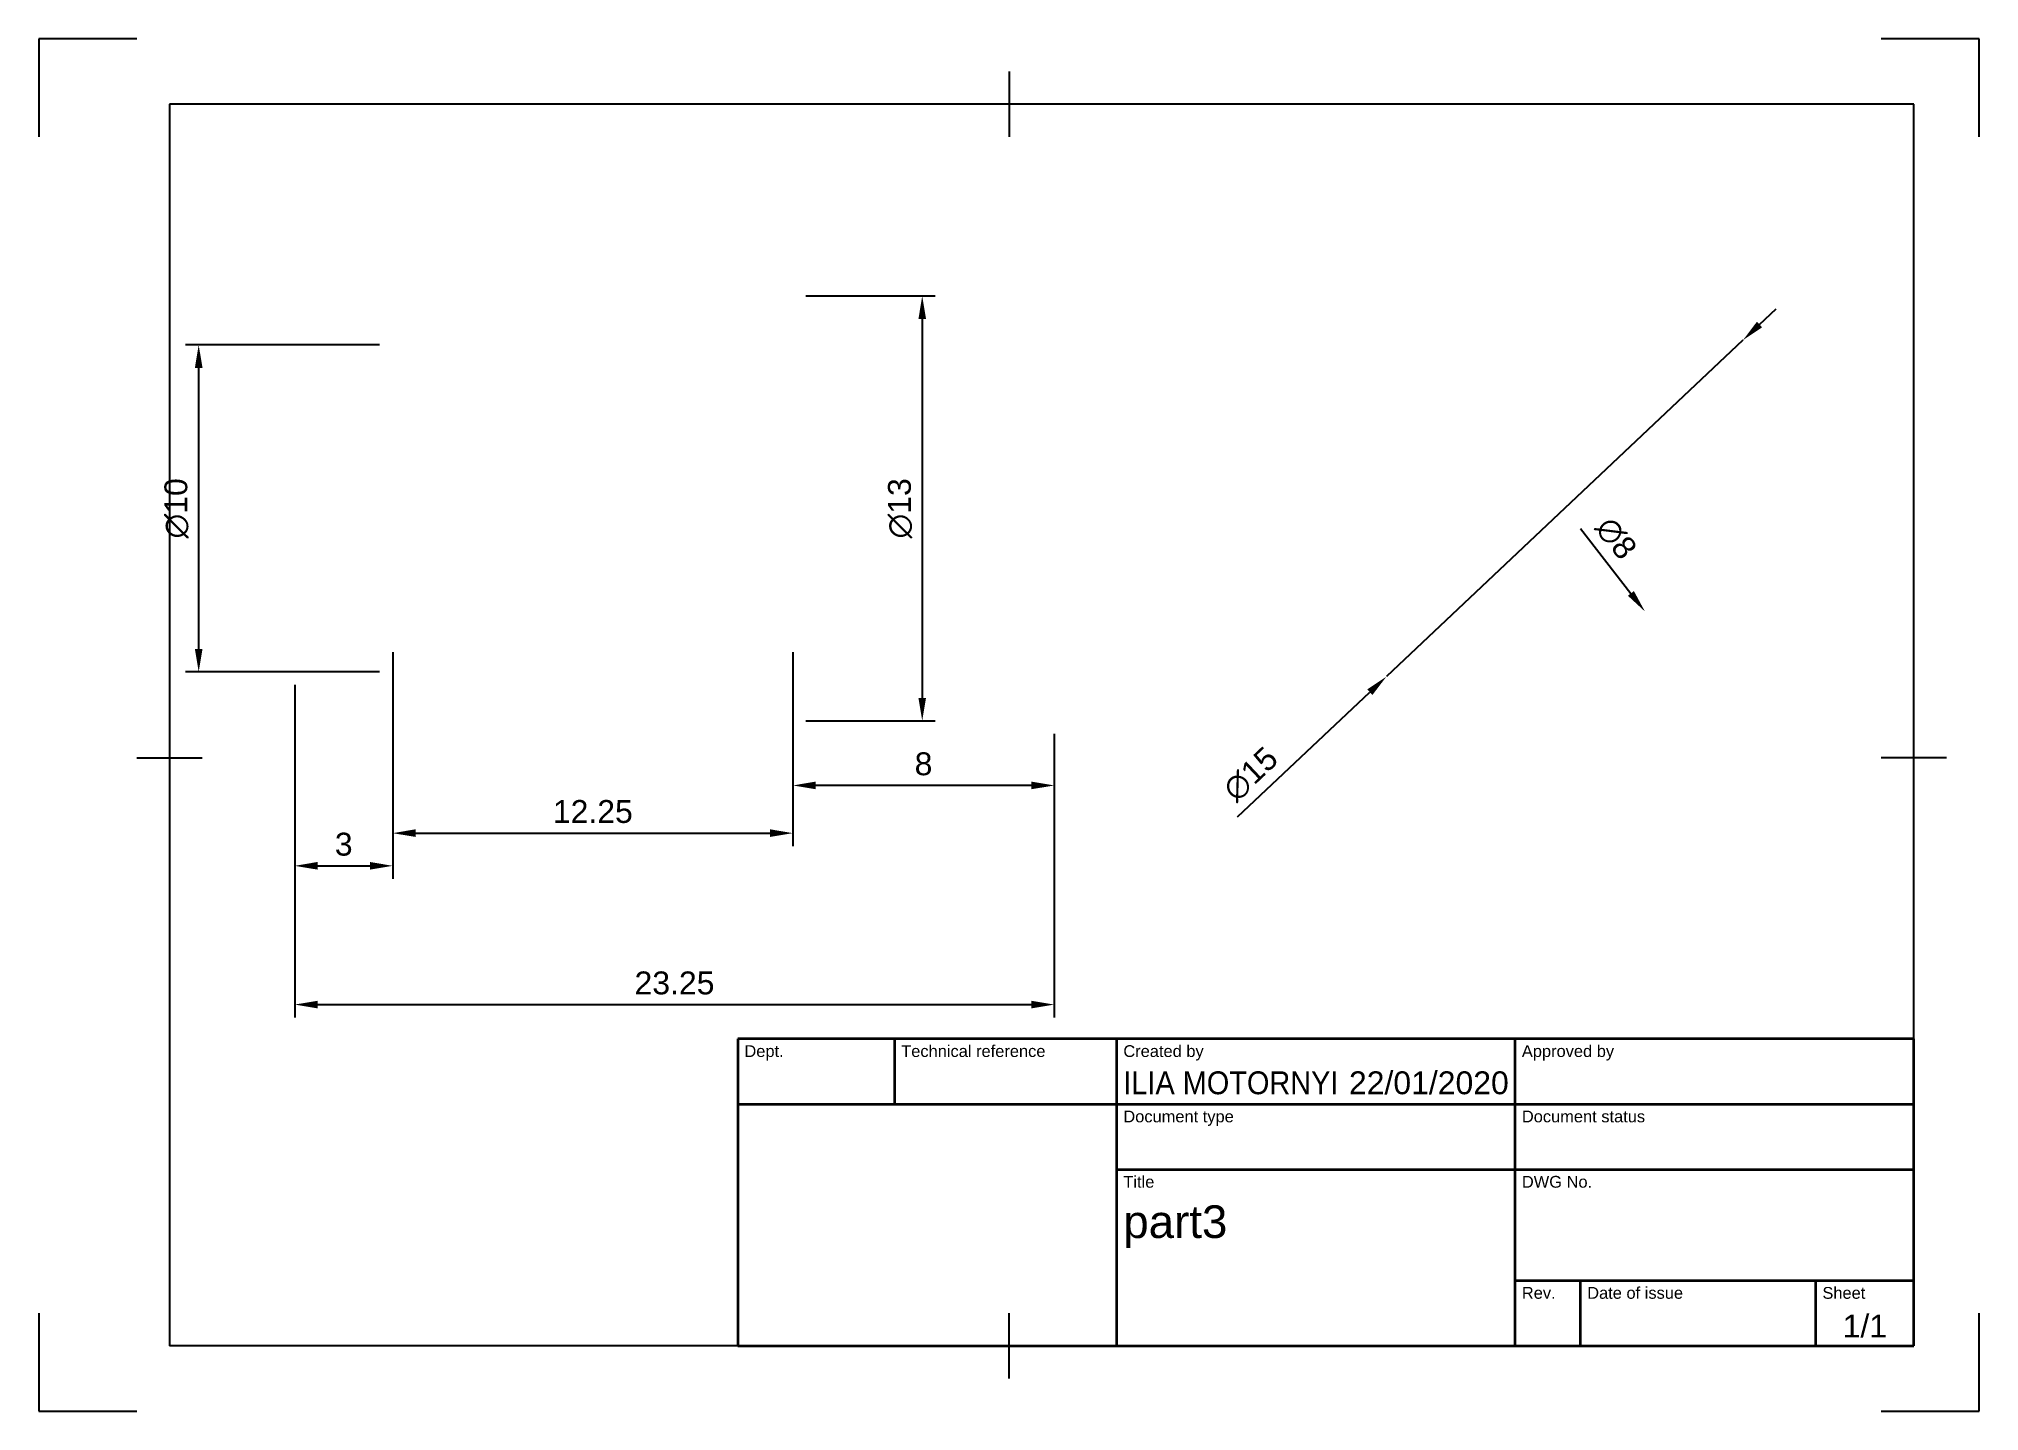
# Paper-space layout 'Sheet1' of a CAD drawing. Header units: millimetres. Extents: x 0 to 297, y 0 to 210.
import ezdxf
from ezdxf.enums import TextEntityAlignment as Align

# ---------------------------------------------------------------- set-up
doc = ezdxf.new("R2010")
doc.units = ezdxf.units.MM
doc.header["$LTSCALE"] = 0.75
for name, color, linetype, lineweight in [('Border', 7, 'Continuous', 25), ('Dimensions', 7, 'Continuous', 25), ('TitleBlock', 7, 'Continuous', 35)]:
    doc.layers.add(name, color=color, linetype=linetype, lineweight=lineweight)
doc.styles.add('FusionTitle', font='')
doc.styles.get("Standard").update_dxf_attribs({"font": 'arial.ttf'})
doc.styles.get('FusionTitle').set_extended_font_data('Arial Unicode MS')
doc.dimstyles.new('ISO-25', dxfattribs={"dimtxt": 3.5, "dimasz": 3.5, "dimexe": 2, "dimexo": 2, "dimgap": 1.5, "dimtad": 1, "dimzin": 12, "dimdsep": 46, "dimtxsty": 'Standard', "dimcen": 0, "dimclrd": 256, "dimclre": 256, "dimclrt": 256, "dimazin": 3, "dimtp": 0.1, "dimtm": 0.1, "dimtfac": 0.714, "dimtmove": 0, "dimatfit": 3, "dimfxl": 1, "dimtzin": 12, "dimarcsym": 0})

# ---------------------------------------------------------------- blocks, each defined once
blk = doc.blocks.new('ISO_TITLEBLOCK')
at = {"layer": 'TitleBlock'}
for p, q in [((0, 47), (-180, 47)), ((-180, 47), (-180, 0)), ((-156, 37), (-156, 47)), ((-122, 0), (-122, 47)), ((-61, 0), (-61, 47)), ((0, 0), (0, 47)), ((-180, 37), (0, 37)), ((-122, 27), (0, 27)), ((-61, 10), (0, 10)), ((-51, 0), (-51, 10)), ((-15, 0), (-15, 10)), ((-180, 0), (0, 0))]:
    blk.add_line(p, q, dxfattribs=at)
at = {"layer": 'TitleBlock', "style": 'FusionTitle'}
for s, p in [('Dept.', (-179, 46)), ('Technical reference', (-155, 46)), ('Created by', (-121, 46)), ('Approved by', (-60, 46)), ('Document type', (-121, 36)), ('Document status', (-60, 36)), ('Title', (-121, 26)), ('DWG No.', (-60, 26)), ('Rev.', (-60, 9)), ('Date of issue', (-50, 9)), ('Sheet', (-14, 9))]:
    blk.add_text(s, height=1.8, dxfattribs=at).set_placement(p, align=Align.TOP_LEFT)
for tag, p, height in [('DEPT', (-179, 38.5), 3.5), ('TECHNICAL_REFERENCE', (-155, 38.5), 3.5), ('CREATED_BY', (-121, 38.5), 3.5), ('APPROVED_BY', (-60, 38.5), 3.5), ('DOCUMENT_TYPE', (-121, 28.5), 3.5), ('DOCUMENT_STATUS', (-60, 28.5), 3.5), ('TITLE_1', (-121, 16.5), 5), ('TITLE_2', (-121, 9), 5), ('TITLE_3', (-121, 1.5), 5), ('DATE_OF_ISSUE', (-50, 1.5), 3.5)]:
    blk.add_attdef(tag, p, '', height=height, dxfattribs=at)
for tag, p in [('CREATED_DATE', (-62, 38.5)), ('APPROVED_DATE', (-1, 38.5))]:
    blk.add_attdef(tag, text='', height=3.5, dxfattribs=at).set_placement(p, align=Align.RIGHT)
for tag, height, p in [('DRAWING_NUMBER', 5, (-30.5, 16.6)), ('REV', 3.5, (-56, 3.1)), ('SHEET', 3.5, (-7.5, 3.1))]:
    blk.add_attdef(tag, text='', height=height, dxfattribs=at).set_placement(p, align=Align.MIDDLE)
blk = doc.blocks.new('ISO_A4(L)_SHEET')
at = {"layer": 'Border'}
for p, q in [((0, 210), (0, 195)), ((15, 210), (0, 210)), ((297, 210), (282, 210)), ((297, 195), (297, 210)), ((148.5, 205), (148.5, 195)), ((287, 200), (20, 200)), ((20, 200), (20, 10)), ((287, 10), (287, 200)), ((15, 100), (25, 100)), ((292, 100), (282, 100)), ((0, 15), (0, 0)), ((148.5, 5), (148.5, 15)), ((297, 0), (297, 15)), ((287, 10), (20, 10)), ((0, 0), (15, 0)), ((282, 0), (297, 0))]:
    blk.add_line(p, q, dxfattribs=at)
blk = doc.blocks.new('*D21')
at = {"layer": 'Defpoints', "color": 0, "transparency": 16777216}
for p in [(39.17, 100.65), (155.42, 100.65), (155.42, 62.22)]:
    blk.add_point(p, dxfattribs=at)
at = {"layer": 'Dimensions', "lineweight": -2, "transparency": 16777216}
for p, q in [((39.17, 98.65), (39.17, 60.22)), ((155.42, 98.65), (155.42, 60.22)), ((42.67, 62.22), (151.92, 62.22))]:
    blk.add_line(p, q, dxfattribs=at)
at = {"layer": 'Dimensions', "transparency": 16777216}
for points in [[(42.67, 62.8), (42.67, 61.64), (39.17, 62.22)], [(151.92, 62.8), (151.92, 61.64), (155.42, 62.22)]]:
    blk.add_solid(points, dxfattribs=at)
at = {"layer": 'Dimensions', "transparency": 16777216, "insert": (97.3, 65.51), "char_height": 3.5, "attachment_point": 5}
blk.add_mtext('23.25', dxfattribs=at)
blk = doc.blocks.new('*D22')
at = {"layer": 'Defpoints', "color": 0, "transparency": 16777216}
for p in [(39.17, 113.15), (54.17, 113.15), (54.17, 83.45)]:
    blk.add_point(p, dxfattribs=at)
at = {"layer": 'Dimensions', "lineweight": -2, "transparency": 16777216}
for p, q in [((39.17, 111.15), (39.17, 81.45)), ((54.17, 111.15), (54.17, 81.45)), ((42.67, 83.45), (50.67, 83.45))]:
    blk.add_line(p, q, dxfattribs=at)
at = {"layer": 'Dimensions', "transparency": 16777216}
for points in [[(42.67, 84.04), (42.67, 82.87), (39.17, 83.45)], [(50.67, 84.04), (50.67, 82.87), (54.17, 83.45)]]:
    blk.add_solid(points, dxfattribs=at)
at = {"layer": 'Dimensions', "transparency": 16777216, "insert": (46.67, 86.74), "char_height": 3.5, "attachment_point": 5}
blk.add_mtext('3', dxfattribs=at)
blk = doc.blocks.new('*D23')
at = {"layer": 'Defpoints', "color": 0, "transparency": 16777216}
for p in [(54.17, 118.15), (115.42, 118.15), (115.42, 88.45)]:
    blk.add_point(p, dxfattribs=at)
at = {"layer": 'Dimensions', "lineweight": -2, "transparency": 16777216}
for p, q in [((54.17, 116.15), (54.17, 86.45)), ((115.42, 116.15), (115.42, 86.45)), ((57.67, 88.45), (111.92, 88.45))]:
    blk.add_line(p, q, dxfattribs=at)
at = {"layer": 'Dimensions', "transparency": 16777216}
for points in [[(57.67, 89.04), (57.67, 87.87), (54.17, 88.45)], [(111.92, 89.04), (111.92, 87.87), (115.42, 88.45)]]:
    blk.add_solid(points, dxfattribs=at)
at = {"layer": 'Dimensions', "transparency": 16777216, "insert": (84.8, 91.74), "char_height": 3.5, "attachment_point": 5}
blk.add_mtext('12.25', dxfattribs=at)
blk = doc.blocks.new('*D24')
at = {"layer": 'Defpoints', "color": 0, "transparency": 16777216}
for p in [(115.42, 105.65), (155.42, 105.65), (115.42, 95.75)]:
    blk.add_point(p, dxfattribs=at)
at = {"layer": 'Dimensions', "lineweight": -2, "transparency": 16777216}
for p, q in [((115.42, 103.65), (115.42, 93.75)), ((155.42, 103.65), (155.42, 93.75)), ((151.92, 95.75), (118.92, 95.75))]:
    blk.add_line(p, q, dxfattribs=at)
at = {"layer": 'Dimensions', "transparency": 16777216}
for points in [[(118.92, 96.34), (118.92, 95.17), (115.42, 95.75)], [(151.92, 96.34), (151.92, 95.17), (155.42, 95.75)]]:
    blk.add_solid(points, dxfattribs=at)
at = {"layer": 'Dimensions', "transparency": 16777216, "insert": (135.42, 99.04), "char_height": 3.5, "attachment_point": 5}
blk.add_mtext('8', dxfattribs=at)
blk = doc.blocks.new('*D25')
at = {"layer": 'Defpoints', "color": 0, "transparency": 16777216}
for p in [(260.84, 163.88), (206.28, 112.42)]:
    blk.add_point(p, dxfattribs=at)
at = {"layer": 'Dimensions', "lineweight": -2, "transparency": 16777216}
for p, q in [((263.38, 166.28), (265.93, 168.69)), ((260.84, 163.88), (206.28, 112.42)), ((183.5, 90.95), (203.73, 110.02))]:
    blk.add_line(p, q, dxfattribs=at)
at = {"layer": 'Dimensions', "transparency": 16777216}
for points in [[(262.98, 166.71), (263.78, 165.86), (260.84, 163.88)], [(203.33, 110.45), (204.13, 109.6), (206.28, 112.42)]]:
    blk.add_solid(points, dxfattribs=at)
at = {"layer": 'Dimensions', "transparency": 16777216, "insert": (185.49, 97.47), "char_height": 3.5, "attachment_point": 5, "rotation": 43.3241}
blk.add_mtext('∅15', dxfattribs=at)
blk = doc.blocks.new('*D26')
at = {"layer": 'Defpoints', "color": 0, "transparency": 16777216}
for p in [(115.42, 170.65), (115.42, 105.65), (135.22, 105.65)]:
    blk.add_point(p, dxfattribs=at)
at = {"layer": 'Dimensions', "lineweight": -2, "transparency": 16777216}
for p, q in [((117.42, 170.65), (137.22, 170.65)), ((135.22, 167.15), (135.22, 109.15)), ((117.42, 105.65), (137.22, 105.65))]:
    blk.add_line(p, q, dxfattribs=at)
at = {"layer": 'Dimensions', "transparency": 16777216}
for points in [[(134.64, 167.15), (135.8, 167.15), (135.22, 170.65)], [(134.64, 109.15), (135.8, 109.15), (135.22, 105.65)]]:
    blk.add_solid(points, dxfattribs=at)
at = {"layer": 'Dimensions', "transparency": 16777216, "insert": (131.84, 138.15), "char_height": 3.5, "attachment_point": 5, "rotation": 90}
blk.add_mtext('∅13', dxfattribs=at)
blk = doc.blocks.new('*D27')
at = {"layer": 'Defpoints', "color": 0, "transparency": 16777216}
for p in [(24.47, 163.15), (54.17, 163.15), (54.17, 113.15)]:
    blk.add_point(p, dxfattribs=at)
at = {"layer": 'Dimensions', "lineweight": -2, "transparency": 16777216}
for p, q in [((52.17, 163.15), (22.47, 163.15)), ((24.47, 116.65), (24.47, 159.65)), ((52.17, 113.15), (22.47, 113.15))]:
    blk.add_line(p, q, dxfattribs=at)
at = {"layer": 'Dimensions', "transparency": 16777216}
for points in [[(23.89, 159.65), (25.06, 159.65), (24.47, 163.15)], [(23.89, 116.65), (25.06, 116.65), (24.47, 113.15)]]:
    blk.add_solid(points, dxfattribs=at)
at = {"layer": 'Dimensions', "transparency": 16777216, "insert": (21.09, 138.15), "char_height": 3.5, "attachment_point": 5, "rotation": 90}
blk.add_mtext('∅10', dxfattribs=at)
blk = doc.blocks.new('*D29')
at = {"layer": 'Defpoints', "color": 0, "transparency": 16777216}
for p in [(221.27, 153.93), (245.84, 122.37)]:
    blk.add_point(p, dxfattribs=at)
at = {"layer": 'Dimensions', "lineweight": -2, "transparency": 16777216}
blk.add_line((235.95, 135.08), (243.69, 125.13), dxfattribs=at)
at = {"layer": 'Dimensions', "transparency": 16777216}
blk.add_solid([(244.15, 125.49), (243.23, 124.78), (245.84, 122.37)], dxfattribs=at)
at = {"layer": 'Dimensions', "transparency": 16777216, "insert": (241.42, 133.57), "char_height": 3.5, "attachment_point": 5, "rotation": 307.9067}
blk.add_mtext('∅8', dxfattribs=at)

psp = doc.layouts.new('Sheet1')

# ---------------------------------------------------------------- block references
at = {"layer": 'Border'}
psp.add_blockref('ISO_A4(L)_SHEET', (0, 0), dxfattribs=at)
at = {"layer": 'TitleBlock'}
ref = psp.add_blockref('ISO_TITLEBLOCK', (287, 10), dxfattribs=at)
ref.add_attrib('CREATED_DATE', '22/01/2020', dxfattribs={"height": 3.5, "style": 'FusionTitle'}).set_placement((225, 48.5), align=Align.RIGHT)
ref.add_attrib('SHEET', '1/1', dxfattribs={"height": 3.5, "style": 'FusionTitle'}).set_placement((279.5, 13.1), align=Align.MIDDLE)
ref.add_attrib('TITLE_1', 'part3', (166, 26.5), dxfattribs={"height": 5, "style": 'FusionTitle'})
ref.add_attrib('CREATED_BY', 'ILIA MOTORNYI', (166, 48.5), dxfattribs={"height": 3.5, "style": 'FusionTitle', "width": 0.904456})

# ---------------------------------------------------------------- dimensions: what is measured, and where the dimension line sits
at = {"layer": 'Dimensions'}
for p1, p2, distance, picture, middle in [((115.422, 170.653), (115.422, 105.653), 19.799, '*D26', (131.836, 138.153)), ((54.172, 113.153), (54.172, 163.153), 29.698, '*D27', (21.089, 138.153))]:
    dim = psp.add_aligned_dim(p1=p1, p2=p2, distance=distance, text='∅<>', dimstyle='ISO-25', override={"dimlfac": -0.2, "dimclrd": 256, "dimclre": 256}, dxfattribs=at)
    dim.commit()
    dim.dimension.update_dxf_attribs({"geometry": picture, "text_midpoint": middle})
for p1, p2, picture, middle in [((260.837, 163.883), (206.276, 112.423), '*D25', (187.814, 95.011)), ((221.269, 153.933), (245.844, 122.373), '*D29', (238.745, 131.49))]:
    dim = psp.add_diameter_dim_2p(p1=p1, p2=p2, dimstyle='ISO-25', override={"dimlfac": -0.2, "dimclrd": 256, "dimclre": 256}, dxfattribs=at)
    dim.commit()
    dim.dimension.update_dxf_attribs({"geometry": picture, "text_midpoint": middle, "dimtype": 163})
for p1, p2, distance, picture, middle in [((54.172, 118.153), (115.422, 118.153), -29.698, '*D23', (84.797, 91.742)), ((39.172, 113.153), (54.172, 113.153), -29.698, '*D22', (46.672, 86.743)), ((155.422, 105.653), (115.422, 105.653), 9.899, '*D24', (135.422, 99.041)), ((39.172, 100.653), (155.422, 100.653), -38.432, '*D21', (97.297, 65.509))]:
    dim = psp.add_aligned_dim(p1=p1, p2=p2, distance=distance, dimstyle='ISO-25', override={"dimlfac": -0.2, "dimclrd": 256, "dimclre": 256}, dxfattribs=at)
    dim.commit()
    dim.dimension.update_dxf_attribs({"geometry": picture, "text_midpoint": middle})

doc.saveas('drawing.dxf')
